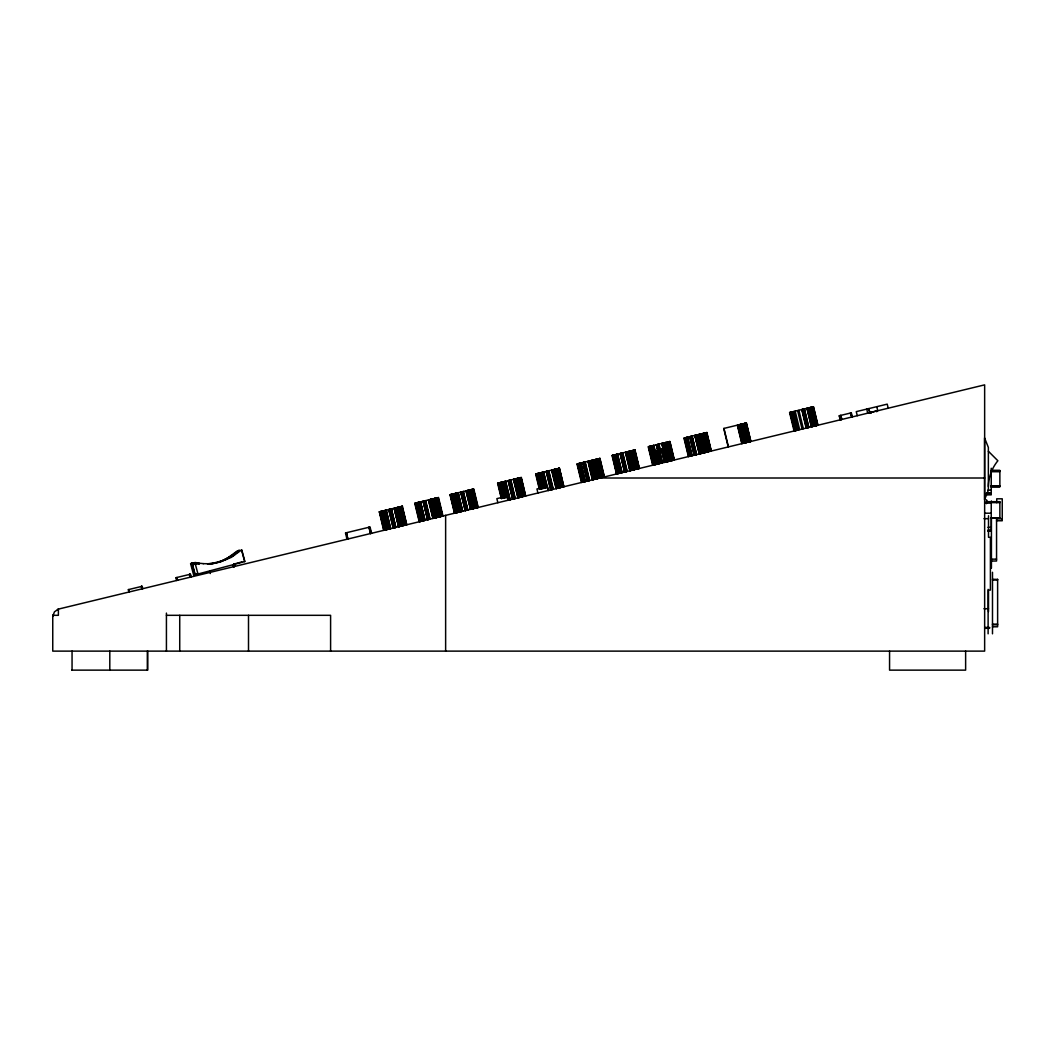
<?xml version="1.0" encoding="UTF-8"?>
<svg xmlns="http://www.w3.org/2000/svg" width="1055" height="1055" viewBox="0 0 1055 1055"><rect width="100%" height="100%" fill="white"/><g stroke="black" fill="none" stroke-linecap="round" stroke-linejoin="round"><path stroke-width="1.5" d="M52.75 615.316L52.75 651.12L984.645 651.12L984.645 384.864L58.381 609.117L54.464 611.821L52.763 616.265L52.75 615.316L58.381 615.316L58.381 609.117L57.484 609.46M237.23 550.987L227.089 558.372M234.817 553.545L238.76 550.262M238.601 550.657L231.981 555.866M235.595 553.348L238.786 550.618M239.591 550.42L232.72 555.695L220.218 561.642M237.546 552.385L239.92 550.341M231.427 556.011L235.582 552.991M233.366 555.537L235.054 554.31M232.192 555.457L223.344 560.258M227.854 558.187L232.034 555.866M233.023 555.616L225.401 559.757M219.453 561.827L224.873 559.532M220.996 561.458L225.704 559.691M220.983 561.102L212.899 563.264M215.457 563.08L222.157 561.181M219.77 562.025L231.401 557.33L241.542 549.945L244.668 561.616M195.228 574.434L198.327 573.604M235.661 563.594L241.885 561.933M379.18 511.886L402.509 506.229M600.124 458.384L577.019 463.989L581.49 482.465M635.15 449.905L612.045 455.509L616.516 473.985M707.061 432.497L683.943 438.089L688.427 456.578M668.764 447.637L653.849 451.25L656.975 464.2M507.336 496.114L496.865 498.646L497.855 502.721M128.947 592.026L128.367 589.626L142.188 586.277L142.715 588.69M211.369 563.99L219.981 561.985M215.893 562.895L207.703 563.911M209.919 563.924L214.073 563.344M207.36 563.779L211.739 563.476M990.988 470.425L999.863 470.425L999.863 486.803L990.988 486.803M990.988 470.622L999.863 470.622M990.988 471.387L999.863 471.387M990.988 471.585L999.863 471.585M599.913 478.007L984.645 478.007M990.988 485.841L999.863 485.841M990.988 486.606L999.863 486.606M987.942 490.14L991.238 490.14M986.293 493.239L991.238 493.239M986.293 493.476L991.238 493.476L986.293 493.661M986.293 493.846L991.238 493.806M986.293 494.861L991.238 494.861L991.238 468.235M986.557 501.679L999.863 501.679L999.863 518.045L990.988 518.045M986.293 501.916L999.863 501.877M986.293 502.602L999.863 502.642M984.645 502.76L991.238 502.76L991.238 530.981L987.942 530.981M984.645 513.205L991.238 513.205M990.988 517.847L999.863 517.847M983.946 518.664L988.509 518.664M996.553 518.875L1002.25 518.875M996.553 520.761L1002.25 520.761L1002.25 498.804L996.738 498.804L996.738 502.708M987.942 527.315L991.238 527.315M987.942 530.138L991.238 530.138M987.942 530.836L991.238 530.836M991.423 559.15L996.553 559.15M991.423 561.023L996.553 561.023L996.553 517.702M992.491 579.301L997.621 579.393M992.491 579.96L997.621 579.96M983.946 608.722L988.509 608.722M166.426 615.316L330.597 615.316L330.597 651.12M992.491 624.138L997.621 624.138M992.491 624.784L997.621 624.784M992.491 626.789L997.621 626.789L997.621 579.301M984.645 627.461L989.59 627.448M984.645 627.738L989.59 627.738M984.645 628.305L989.59 628.305M71.898 670.136L147.713 670.136L147.713 651.12M203.167 563.673L207.558 563.726M198.999 563.225L203.364 563.621M199.461 563.845L193.263 562.843M197.048 563.7L199.131 563.924M199.21 563.185L194.885 562.447L198.01 574.118M192.089 562.763L196.217 563.541M195.703 563.581L192.617 563.001L193.408 565.915M196.045 563.95L191.891 563.172L195.017 574.843M194.489 563.884L191.324 563.304L194.516 574.962M988.364 451.25L997.872 460.758A42.2 42.2 0 0 0 988.364 486.434M877.312 411.463L877.127 410.738L870.309 412.558L870.507 413.296M876.27 410.962L876.468 411.687M871.034 412.373L871.232 413.098M241.753 549.892L244.879 561.563L193.685 575.16L190.559 563.502M233.01 564.742L233.683 567.274M209.668 570.992L210.354 573.524M192.116 563.119L195.241 574.79M888.205 408.206L887.229 404.144L856.264 411.635L857.253 415.71M876.758 406.676L877.747 410.738M868.845 408.588L869.834 412.663M868.766 408.615L869.755 412.676M866.735 409.103L867.711 413.178M852.321 416.896L851.332 412.835L839.253 415.762L840.228 419.824M850.95 412.927L851.926 416.989M850.62 413.006L851.266 415.723M850.383 413.059L851.042 415.775M840.875 415.367L841.864 419.428M840.479 415.459L841.468 419.534M840.479 416.896L841.138 419.613M839.82 415.617L840.848 419.679M839.635 415.67L840.624 419.732M839.345 415.736L840.334 419.798M817.981 425.218L813.497 406.729L789.588 412.518L794.072 431.007M813.286 406.782L817.77 425.271M813.141 406.821L817.625 425.297M817.309 425.376L812.825 406.887L817.256 425.389M812.574 406.953L816.952 425.468M813.036 410.105L814.157 414.721M812.007 407.085L816.478 425.574M811.809 407.138L816.319 425.613M813.036 413.362L815.647 424.15M811.44 407.23L815.924 425.706M811.19 407.296L815.66 425.772M810.728 407.401L815.198 425.89M810.372 407.494L814.842 425.969M810.003 407.573L814.473 426.062M809.647 407.665L814.117 426.154M809.33 407.744L813.801 426.22M809.066 407.81L813.537 426.286M808.789 407.876L813.22 426.365M808.394 407.969L812.864 426.457M808.025 408.061L812.495 426.537M807.668 408.14L812.139 426.629M807.352 408.219L811.823 426.708M807.088 408.285L811.559 426.761M806.904 408.325L811.374 426.813M804.385 408.931L808.869 427.42M804.2 408.984L808.684 427.46M803.95 409.037L808.42 427.526M803.633 409.116L808.104 427.605M803.277 409.208L807.748 427.697M802.908 409.3L807.378 427.776M802.552 409.38L807.022 427.868M802.235 409.459L806.706 427.948M801.971 409.525L806.442 428M801.787 409.564L806.165 428.079M798.899 410.263L803.369 428.752M797.593 410.58L802.077 429.069M795.18 411.16L799.65 429.649M794.059 411.437L798.529 429.926M793.202 411.648L797.672 430.124M792.925 411.714L797.58 430.15M792.661 411.78L797.132 430.255M792.345 411.859L796.815 430.335M792.2 411.885L796.67 430.374M791.936 411.951L796.419 430.44M791.712 412.004L795.813 428.95M791.619 412.03L796.09 430.506M791.263 412.109L795.826 430.572M795.47 430.664L790.802 412.228L791.83 416.87M792.569 419.956L794.811 429.187M790.525 412.294L794.995 430.783M790.261 412.36L794.745 430.836M789.944 412.426L794.613 430.875M750.909 441.452L746.426 422.963L723.743 428.462L728.214 446.951M746.281 423.002L750.764 441.491M745.925 423.095L750.553 441.544M746.558 426.194L750.224 441.61L745.608 423.161M745.358 423.226L749.828 441.715M745.212 423.266L749.683 441.755M744.883 423.345L749.367 441.821M744.632 423.398L749.103 441.887M746.584 432.708L748.826 441.953M743.234 423.741L747.705 442.23M742.918 423.82L747.388 442.309M742.562 423.899L747.032 442.388M742.192 423.991L746.663 442.48M741.836 424.084L746.307 442.559M741.52 424.163L745.99 442.638M741.256 424.216L745.727 442.704M741.072 424.268L745.542 442.744M740.979 424.295L745.45 442.77M740.491 424.4L744.962 442.889M740.135 424.492L744.619 442.981M739.766 424.585L744.25 443.06M739.41 424.664L743.894 443.153M739.093 424.743L743.577 443.232M738.83 424.809L743.313 443.285M738.553 424.875L743.129 443.337M737.59 425.112L742.061 443.601M737.353 425.165L741.823 443.654M723.967 428.409L728.438 446.898M706.876 432.55L711.347 451.026M706.692 432.59L711.162 451.078M706.468 432.642L708.696 441.887M709.488 444.959L710.938 451.131M709.316 444.999L710.754 451.171M709.91 451.382L705.426 432.893L709.725 451.421M704.938 433.012L705.676 436.097M707.549 443.799L708.67 448.415M703.856 433.275L708.327 451.764M703.5 433.368L707.971 451.843M703.131 433.447L707.602 451.936M702.775 433.539L707.246 452.028M702.459 433.618L706.929 452.094M702.195 433.684L706.665 452.16M702.01 433.724L706.481 452.213M701.878 433.75L706.349 452.239M701.522 433.842L705.993 452.331M701.153 433.935L705.624 452.41M700.797 434.014L705.268 452.503M700.48 434.093L704.951 452.582M700.217 434.159L704.687 452.635M700.032 434.198L704.516 452.687M699.94 434.225L704.41 452.714M699.768 434.264L704.252 452.753M699.452 434.344L703.936 452.819M699.096 434.423L703.58 452.912M698.727 434.515L703.21 453.004M698.384 434.607L702.854 453.083M698.054 434.673L702.538 453.162M697.803 434.739L702.274 453.228M697.619 434.792L701.997 453.294M697.342 434.858L701.812 453.334M697.078 434.911L701.549 453.399M696.762 434.99L701.232 453.479M696.406 435.082L700.876 453.558M696.036 435.174L700.507 453.65M695.68 435.253L700.151 453.742M695.364 435.333L699.834 453.821M695.1 435.399L699.571 453.874M694.915 435.438L699.386 453.927M694.823 435.464L699.294 453.953M692.12 436.111L696.603 454.6M692.027 436.137L696.498 454.626M691.843 436.19L696.313 454.665M691.579 436.243L696.063 454.731M691.262 436.322L695.746 454.811M690.906 436.414L695.39 454.89M690.537 436.493L695.021 454.982M690.181 436.585L694.665 455.074M689.865 436.665L694.348 455.14M689.614 436.73L694.085 455.206M687.728 437.179L692.106 455.694M687.451 437.245L691.922 455.734M687.187 437.311L691.658 455.8M686.871 437.39L691.342 455.866M686.515 437.469L690.985 455.958M686.146 437.561L690.709 456.024M686.053 437.588L690.524 456.077M685.79 437.654L690.26 456.129M685.473 437.72L689.944 456.208L685.328 437.759M689.548 456.314L685.117 437.812L688.242 451.738M684.748 437.904L689.1 456.419L684.59 437.944M684.299 438.01L688.717 456.512M674.396 459.98L669.925 441.491L648.218 446.74L652.689 465.229M669.701 441.544L674.171 460.033M669.622 441.557L674.04 460.059M673.815 460.112L669.266 441.649L673.512 460.191M668.949 441.728L673.459 460.204M668.712 441.781L673.182 460.27M668.448 441.847L672.932 460.336M668.303 441.887L672.787 460.362M667.986 441.953L672.47 460.442M667.723 442.019L672.022 460.547M667.446 442.085L671.93 460.573M668.514 447.702L671.705 460.626M666.338 442.362L668.567 451.606M667.538 447.94L670.663 460.877M666.008 442.441L670.413 460.943M665.652 442.52L670.162 460.995M666.786 448.124L669.912 461.061M665.296 442.612L669.688 461.114M666.378 448.217L669.503 461.154L664.94 442.704M664.61 442.77L669.041 461.272M664.36 442.836L665.85 448.995M664.175 442.889L668.778 461.338M663.912 442.942L668.527 461.391M665.178 448.507L668.303 461.457M663.595 443.021L668.118 461.497M664.676 448.626L667.934 461.536M663.239 443.113L667.591 461.628M662.87 443.192L667.34 461.681M663.951 448.81L667.09 461.747M662.514 443.285L664.004 449.443M662.197 443.364L666.839 461.813M663.476 448.916L666.615 461.866M661.933 443.43L666.43 461.905M661.749 443.469L666.101 461.985M662.791 449.087L665.929 462.024M662.566 449.14L665.705 462.077M662.316 449.206L665.454 462.143M662.065 449.259L665.191 462.209M661.815 449.325L664.953 462.261M661.406 449.417L664.729 462.314M661.208 449.47L664.413 462.393M658.953 444.142L660.351 450.327M658.676 444.208L660.166 450.38M658.426 444.274L659.916 450.432M658.096 444.353L662.395 462.881L657.74 444.445M658.953 450.023L662.078 462.96M657.384 444.524L661.854 463.013M658.478 450.129L661.604 463.079M657.028 444.617L661.353 463.132M656.698 444.696L658.201 450.854M656.447 444.748L661.103 463.198M656.263 444.801L660.878 463.25M656.052 450.722L659.19 463.659M655.867 450.762L659.006 463.699M655.643 450.815L658.782 463.752M655.406 450.881L658.333 463.87M653.836 445.381L658.201 463.897M653.559 445.447L658.03 463.936M653.296 445.513L657.7 464.015M654.417 451.118L657.489 464.068M652.979 445.592L657.45 464.081M652.623 445.672L657.225 464.134M652.254 445.764L656.738 464.253M651.911 445.856L656.342 464.345M651.581 445.935L656.065 464.411M651.331 445.988L655.801 464.477M651.001 446.067L655.485 464.556M650.658 446.16L655.129 464.635M650.289 446.239L654.759 464.728M649.933 446.331L654.403 464.82M651.146 452.555L652.636 458.727M649.471 446.45L653.942 464.925M651.304 455.786L649.128 446.529L653.678 464.991L652.109 458.846M648.759 446.621L653.348 465.07M648.535 446.674L653.045 465.15M634.965 449.958L639.436 468.433M634.78 449.997L639.264 468.486M636.838 459.281L639.04 468.539M633.791 450.234L638.262 468.723M633.528 450.3L637.906 468.816M632.855 450.472L637.326 468.948M632.235 450.617L636.561 469.132M631.774 450.722L636.244 469.211M631.51 450.788L635.98 469.277M631.233 450.854L635.796 469.317M630.112 451.131L634.582 469.607M629.795 451.21L634.266 469.686M629.439 451.289L633.91 469.778M629.07 451.382L633.541 469.871M628.714 451.461L633.185 469.95M628.398 451.54L632.868 470.029M628.134 451.606L632.604 470.095M627.949 451.646L632.327 470.161M627.685 451.711L632.169 470.2M627.369 451.791L631.853 470.279M627.013 451.883L631.497 470.359M626.644 451.962L631.127 470.451M626.301 452.054L630.771 470.543M625.971 452.133L630.455 470.609M625.721 452.199L630.191 470.675M625.536 452.239L630.006 470.728M625.43 452.265L629.914 470.741M622.74 452.912L627.211 471.4M622.648 452.938L626.934 471.466M622.199 453.043L626.67 471.532M621.883 453.123L626.354 471.611M621.527 453.202L625.997 471.691M621.158 453.294L625.628 471.783M620.802 453.386L625.272 471.862M620.485 453.465L624.956 471.941M620.221 453.518L624.692 472.007M620.037 453.571L624.52 472.047M617.623 454.151L622.094 472.64M617.346 454.217L622.002 472.666M617.083 454.283L621.553 472.772M616.766 454.362L621.237 472.851M616.41 454.441L620.881 472.93M616.041 454.534L620.511 473.022M615.685 454.626L620.116 473.115M615.553 454.652L620.024 473.141M615.368 454.705L619.839 473.181M615.105 454.758L619.575 473.247M614.788 454.837L619.259 473.326M614.432 454.929L618.903 473.405M614.063 455.008L618.533 473.497M613.707 455.101L618.177 473.59M616.41 467.497L617.531 472.113M613.245 455.206L617.716 473.695M612.981 455.272L617.465 473.761M612.665 455.351L617.135 473.84M612.493 455.391L616.595 472.337M612.401 455.417L616.779 473.919M599.939 458.437L604.423 476.913M599.754 458.477L604.238 476.966M599.583 458.516L602.141 469.317M602.933 472.389L603.645 475.475M599.359 458.582L600.058 461.668M598.317 458.82L602.985 477.269M600.994 471.229L602.115 475.845M596.919 459.162L601.403 477.651M596.563 459.255L601.047 477.73M596.194 459.334L600.677 477.823M595.851 459.426L600.321 477.915M595.521 459.505L600.005 477.981M595.271 459.571L599.741 478.047M595.086 459.611L599.464 478.113M594.598 459.729L599.069 478.218M594.229 459.822L598.699 478.297M593.873 459.901L598.343 478.39M593.556 459.98L598.027 478.469M593.292 460.046L597.763 478.522M593.016 460.112L597.578 478.574M592.844 460.151L597.328 478.64M592.528 460.231L596.998 478.706M592.172 460.31L596.642 478.799M591.802 460.402L596.286 478.891M591.446 460.494L595.93 478.97M591.13 460.56L595.6 479.049M590.866 460.626L595.35 479.115M590.681 460.679L595.165 479.155L590.404 460.745M590.154 460.798L594.624 479.287M589.824 460.877L594.308 479.366M589.468 460.969L593.952 479.458M589.112 461.061L593.583 479.537M588.756 461.141L593.226 479.629M588.426 461.22L592.91 479.709M588.176 461.286L592.646 479.761M587.991 461.325L592.369 479.84M585.195 461.998L589.574 480.513M584.918 462.077L589.389 480.553M584.655 462.13L589.125 480.618M584.338 462.209L588.809 480.698M583.982 462.301L588.453 480.777M583.613 462.38L588.083 480.869M583.257 462.472L587.727 480.961M582.94 462.552L587.411 481.027M582.677 462.618L587.16 481.093M580.514 463.132L584.998 481.621M580.263 463.198L584.734 481.687M579.947 463.277L584.417 481.766M579.591 463.356L584.061 481.845M579.301 463.435L583.877 481.884M579.129 463.475L583.6 481.964M578.865 463.541L583.336 482.016M578.549 463.62L583.059 482.082M578.404 463.646L582.874 482.135M578.193 463.699L582.611 482.201M582.294 482.267L577.824 463.791L581.767 480.777M577.467 463.87L581.938 482.359L577.309 463.91M563.911 486.724L559.44 468.235L535.676 473.998L539.395 489.401M559.387 468.249L563.766 486.764M559.084 468.328L563.515 486.817L558.992 468.341M558.623 468.433L563.106 486.922L558.57 468.446M558.359 468.499L562.684 487.014M557.897 468.618L562.368 487.094M557.633 468.671L562.104 487.159M557.449 468.723L561.933 487.199M556.236 469.013L560.719 487.502M555.919 469.093L560.39 487.581M555.563 469.172L560.034 487.661M555.194 469.264L559.678 487.753M554.838 469.356L559.321 487.832M554.521 469.435L558.992 487.911M554.257 469.488L558.741 487.977M553.981 469.554L558.464 488.043M553.822 469.594L558.293 488.083M553.506 469.673L557.976 488.162M553.15 469.765L557.62 488.241M552.78 469.857L557.251 488.333M552.424 469.937L556.895 488.425M552.108 470.016L556.578 488.505M551.844 470.082L556.315 488.557M551.567 470.148L556.13 488.61M548.771 470.82L553.334 489.283M548.587 470.873L553.057 489.349M548.323 470.926L552.807 489.415M548.007 471.005L552.477 489.494M547.65 471.097L552.121 489.573M547.281 471.176L551.765 489.665M546.925 471.269L551.409 489.757M546.609 471.348L551.079 489.823M546.345 471.414L550.829 489.889M546.16 471.453L550.644 489.942M548.389 490.483L547.413 486.421L536.942 488.953L537.931 493.015M543.655 472.06L548.218 490.522M543.47 472.099L547.202 487.516M543.206 472.165L546.938 487.568M542.89 472.244L546.622 487.647M542.534 472.337L545.883 486.197M542.165 472.416L545.897 487.819M541.769 472.521L545.541 487.911M541.677 472.535L545.224 487.99M541.228 472.653L544.96 488.056M540.912 472.719L544.644 488.122M540.556 472.811L544.288 488.214M540.186 472.904L543.918 488.307M539.83 472.983L543.562 488.386M539.369 473.102L543.101 488.505M539.118 473.154L542.837 488.557M538.775 473.247L542.521 488.636M538.591 473.286L539.712 477.902M540.45 480.988L541.571 485.603M538.432 473.326L541.848 487.173M538.05 473.418L541.782 488.821M537.668 473.51L541.466 488.9M537.377 473.576L541.11 488.979M537.193 473.629L540.925 489.032M536.955 473.682L540.674 489.085M536.599 473.761L540.345 489.164M540.147 489.217L536.415 473.814L539.989 489.256M536.019 473.906L539.751 489.309M525.707 495.969L521.328 477.467L497.604 483.203L501.336 498.606M521.012 477.546L525.496 496.021M520.972 477.546L525.403 496.048M520.155 477.757L524.77 496.206M519.825 477.823L524.309 496.312M519.574 477.889L524.045 496.377M519.39 477.941L523.86 496.417M518.176 478.232L522.647 496.707M517.86 478.311L522.331 496.786M517.504 478.39L521.974 496.879M517.135 478.482L521.605 496.971M516.779 478.561L521.249 497.05M516.462 478.64L520.933 497.129M516.198 478.706L520.669 497.195M515.921 478.772L520.484 497.235M515.75 478.812L520.234 497.301M515.433 478.891L519.917 497.38M515.077 478.983L519.561 497.459M514.708 479.062L519.192 497.551M514.352 479.155L518.836 497.644M514.036 479.234L518.519 497.709M513.785 479.3L518.256 497.775M513.6 479.339L518.071 497.828M513.495 479.366L517.979 497.841M510.805 480.012L515.275 498.501M510.712 480.038L514.998 498.567M510.264 480.144L514.735 498.633M509.947 480.223L514.418 498.712M509.591 480.302L514.062 498.791M509.222 480.394L513.693 498.883M508.866 480.487L513.337 498.962M508.55 480.566L513.02 499.041M508.286 480.618L512.756 499.107M508.101 480.671L512.572 499.147M505.688 481.251L510.158 499.74M505.398 481.317L510.066 499.767M505.147 481.383L509.618 499.872M504.831 481.462L509.301 499.951M504.475 481.542L508.945 500.03M504.105 481.634L508.576 500.123M503.749 481.726L508.312 500.189M503.617 481.753L508.088 500.241M503.433 481.805L507.903 500.281M503.169 481.858L506.901 497.261M502.853 481.937L506.585 497.34M502.497 482.029L506.229 497.433M502.127 482.109L505.859 497.512M501.771 482.201L505.503 497.604M501.31 482.306L505.042 497.723M501.046 482.372L504.778 497.775M500.703 482.452L504.461 497.855M504.105 497.947L500.373 482.544L503.604 496.43M499.951 482.636L503.71 498.039M503.393 498.118L499.661 482.715L502.576 495.046M499.318 482.794L503.037 498.197M499.134 482.834L502.866 498.237M498.896 482.9L502.602 498.303M498.553 482.979L502.444 498.342M502.272 498.382L498.356 483.032L501.929 498.474M497.96 483.124L501.653 498.54M478.245 507.468L473.761 488.979L450.01 494.729L454.481 513.218M473.405 489.072L477.889 507.547M474.354 493.727L477.704 507.6M473.088 489.138L477.519 507.64M472.825 489.204L477.308 507.692M472.548 489.269L477.163 507.732M472.363 489.322L476.847 507.798M472.113 489.388L476.583 507.864M471.928 489.428L476.398 507.917M473.326 495.613L475.924 506.4M470.715 489.718L475.185 508.207M470.385 489.797L474.869 508.286M470.042 489.889L474.513 508.365M469.673 489.968L474.143 508.457M469.317 490.061L473.787 508.536M469 490.14L473.471 508.616M468.737 490.193L473.207 508.681M468.552 490.245L473.022 508.721M468.288 490.311L472.772 508.787M467.972 490.377L472.442 508.866M467.616 490.47L472.086 508.958M467.246 490.562L471.73 509.038M466.89 490.641L471.374 509.13M466.574 490.72L471.044 509.209M466.31 490.786L470.794 509.275M466.125 490.826L470.609 509.314M466.033 490.852L470.517 509.341M463.343 491.511L467.813 509.987M463.237 491.525L467.721 510.013M463.053 491.577L467.536 510.053M462.802 491.63L467.273 510.119M462.486 491.709L466.956 510.198M462.13 491.801L466.6 510.277M461.76 491.894L466.231 510.369M461.404 491.973L465.875 510.462M461.088 492.052L465.558 510.541M460.824 492.118L465.295 510.594M460.639 492.158L465.11 510.646M458.213 492.751L462.697 511.227M458.121 492.764L462.604 511.253M457.936 492.817L462.42 511.293M457.685 492.87L462.156 511.359M457.356 492.949L461.839 511.438M457 493.041L461.483 511.517M456.644 493.133L461.114 511.609M460.758 511.701L456.288 493.213L460.626 511.728M455.958 493.292L460.442 511.781M455.707 493.358L460.178 511.833M455.391 493.437L459.861 511.912M455.035 493.516L459.505 512.005M454.665 493.608L459.136 512.084M454.309 493.687L458.78 512.176M453.848 493.806L458.318 512.282M453.584 493.872L458.055 512.348M453.268 493.938L457.738 512.427M453.043 494.004L457.382 512.519M452.727 494.07L457.197 512.559M452.371 494.162L456.841 512.651M452.002 494.254L456.472 512.73M451.646 494.333L456.116 512.822M451.461 494.386L452.107 497.485M451.184 494.452L455.654 512.928M450.947 494.505L455.417 512.994M450.788 494.544L451.909 499.16M452.648 502.246L455.259 513.033M450.604 494.584L455.022 513.086M450.366 494.65L454.837 513.126L450.248 494.676M442.981 516L438.511 497.512L414.76 503.261L419.231 521.75M438.155 497.604L442.625 516.093M437.97 497.644L439.843 505.345M440.581 508.431L442.071 514.589M437.838 497.683L442.309 516.159M437.574 497.749L442.045 516.225M437.429 497.775L441.9 516.264M437.113 497.855L441.583 516.343M436.849 497.92L441.333 516.396M436.665 497.96L441.148 516.449L439.553 510.303M436.572 497.986L438.814 507.231M436.124 498.092L440.594 516.581M435.768 498.184L440.238 516.66M435.451 498.263L439.869 516.752M435.188 498.316L439.658 516.805M435.042 498.356L439.526 516.845M434.726 498.435L439.197 516.91M434.462 498.501L438.946 516.976M434.278 498.54L438.761 517.029M436.427 507.811L438.656 517.042M433.064 498.83L437.548 517.319M432.748 498.91L437.232 517.398M432.392 499.002L436.875 517.477M432.023 499.081L436.506 517.57M431.666 499.173L436.15 517.662M431.35 499.252L435.834 517.728M431.099 499.305L435.57 517.794M430.915 499.358L435.385 517.847M430.651 499.424L435.293 517.86M430.335 499.49L434.805 517.979M429.978 499.582L434.449 518.071M429.609 499.674L434.08 518.15M429.253 499.754L433.724 518.242M428.937 499.833L433.407 518.322M433.143 518.387L428.488 499.938L432.867 518.453M425.693 500.624L430.071 519.126M425.416 500.69L429.886 519.166M425.152 500.743L429.636 519.231M424.835 500.822L429.319 519.311M424.479 500.914L428.963 519.403M424.11 501.006L428.594 519.482M423.754 501.085L428.238 519.574M423.437 501.165L427.921 519.653M423.187 501.231L427.657 519.706M423.002 501.27L427.473 519.759M420.576 501.864L425.06 520.339M420.483 501.877L424.954 520.366M420.299 501.929L424.769 520.405M420.035 501.982L424.519 520.471M419.719 502.061L424.189 520.55M419.363 502.154L423.846 520.629M418.993 502.246L423.477 520.722M418.637 502.325L422.976 520.84M418.321 502.404L422.804 520.893M418.057 502.47L422.541 520.946M417.74 502.549L422.224 521.025M417.384 502.628L421.868 521.117M417.015 502.721L421.499 521.196M416.672 502.8L421.143 521.289M416.488 502.853L417.134 505.952M418.993 513.653L420.483 519.812M416.198 502.919L420.681 521.407M415.947 502.984L420.418 521.46M416.804 507.666L420.167 521.526M415.63 503.05L420.101 521.539M415.433 503.103L419.745 521.632M415.103 503.182L419.587 521.671M402.324 506.281L406.808 524.757M402.14 506.321L406.623 524.81M401.797 506.4L406.281 524.889M401.441 506.492L405.924 524.968M401.124 506.571L405.608 525.047M400.874 506.624L405.344 525.113M404.408 522.08L405.16 525.153M400.399 506.743L404.883 525.232M400.148 506.809L404.619 525.284M399.964 506.848L404.434 525.337M398.75 507.139L403.221 525.627M398.434 507.218L402.904 525.707M398.078 507.31L402.548 525.786M397.709 507.389L402.179 525.878M397.353 507.481L401.823 525.97M397.036 507.561L401.507 526.036M396.772 507.626L401.243 526.102M396.588 507.666L400.966 526.168M396.324 507.732L400.808 526.208M396.007 507.811L400.491 526.287M395.651 507.89L400.135 526.379M395.282 507.983L399.766 526.471M394.926 508.062L399.41 526.55M394.61 508.141L399.093 526.63M394.359 508.207L398.83 526.696M398.645 526.735L394.174 508.246L398.553 526.762M395.849 527.408L391.379 508.932L395.757 527.434M391.102 508.998L395.572 527.474M390.838 509.064L395.309 527.54M390.521 509.13L394.992 527.619M390.165 509.222L394.636 527.711M389.796 509.314L394.267 527.79M389.44 509.394L393.911 527.882M389.124 509.473L393.594 527.962M388.86 509.539L393.33 528.014M388.675 509.578L393.146 528.067M390.732 528.647L386.262 510.172L390.456 528.713M385.721 510.303L390.192 528.779M385.405 510.369L389.875 528.858M385.049 510.462L389.519 528.951M384.679 510.554L389.15 529.03M384.007 510.712L388.477 529.201M383.743 510.778L388.214 529.254M383.427 510.857L387.897 529.333M383.071 510.937L387.541 529.425M382.701 511.029L387.172 529.518M382.345 511.108L386.816 529.597M384.402 520.405L383.281 515.776L385.418 525.047M381.884 511.227L386.354 529.716M381.62 511.293L386.09 529.768M381.303 511.372L385.774 529.847M381.158 511.398L385.629 529.887M380.947 511.451L385.352 529.953M380.697 511.517L385.167 529.992M380.486 511.57L384.904 530.058M380.618 513.165L384.719 530.111M380.117 511.649L384.587 530.138M379.853 511.715L384.376 530.19M379.681 511.754L384.231 530.23M379.536 511.794L384.007 530.283M379.338 511.846L383.651 530.362M371.558 533.289L370.041 527.012L345.473 532.96L347.003 539.237M369.606 527.118L371.123 533.395M369.356 527.17L370.872 533.461M369.145 527.223L370.608 533.527M368.947 527.276L370.476 533.553M346.422 532.722L347.939 539.013M346.304 532.749L347.741 539.065L346.159 532.788M234.447 563.937L235.041 566.35M234.144 564.016L234.724 566.416M233.867 564.082L234.461 566.482M233.603 564.148L234.21 566.548M191.153 576.966L190.493 574.197L175.934 577.718L176.607 580.487M190.164 574.276L190.836 577.045M189.966 574.316L190.599 577.098M189.636 574.408L190.309 577.177M176.937 577.481L177.609 580.25M176.343 577.626L177.016 580.395M141.898 586.356L142.478 588.756L141.713 586.395M141.515 586.448L142.095 588.848M141.265 586.501L141.845 588.901M128.67 589.547L129.251 591.961M128.433 589.613L129.013 592.013M992.491 572.285L992.491 633.818M991.423 500.993L991.423 502.932M991.423 517.24L991.423 568.091M991.238 538.934L991.238 568.342M988.509 515.763L988.509 537.285L990.408 537.285L990.408 590.088L988.509 590.088L988.509 611.61M988.113 589.349L988.113 633.818M987.058 500.993L987.058 502.932M986.557 499.78L986.557 503.657M965.628 651.12L965.628 670.136L889.563 670.136L889.563 651.12M445.632 515.368L445.632 651.12M248.505 615.316L248.505 651.12M179.732 615.316L179.732 651.12M166.426 613.087L166.426 651.12M147.357 651.12L147.357 670.136M109.799 651.12L109.799 670.136M72.056 651.12L72.056 670.136M988.364 490.232L984.566 499.74L984.566 437.93L988.364 447.439L988.364 490.232M637.642 468.868L633.171 450.393L637.589 468.882M636.969 469.04L632.486 450.551L636.917 469.053M585.274 481.555L580.804 463.066L585.182 481.581M525.074 496.127L520.55 477.651L524.981 496.153M388.754 529.135L384.284 510.646L388.662 529.148M190.124 577.217L189.452 574.448L190.071 577.23"/></g></svg>
